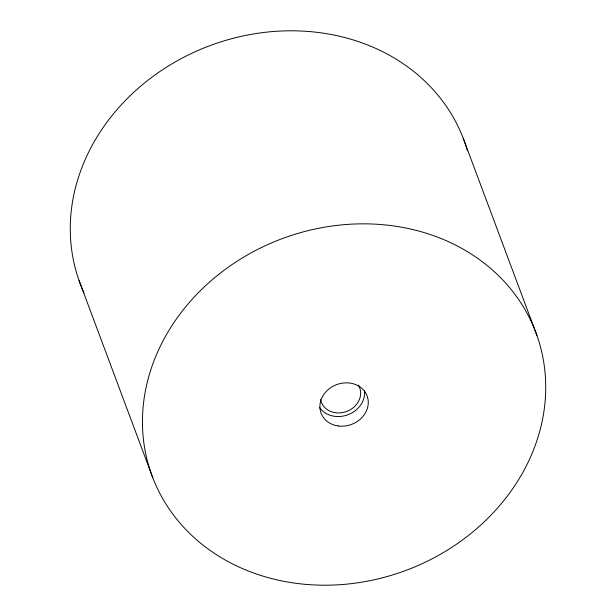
<?xml version="1.0" encoding="UTF-8"?>
<svg xmlns="http://www.w3.org/2000/svg" width="616" height="616" viewBox="0 0 616 616"><rect width="100%" height="100%" fill="white"/><g stroke="black" fill="none" stroke-linecap="round" stroke-linejoin="round"><path stroke-width="0.92" d="M463.201 138.2L536.913 335.412A204.843 177.046 -20.5 0 1 298.729 583.652A204.843 177.046 -20.5 0 1 196.612 294.494A204.843 177.046 -20.5 0 1 536.913 335.412M79.087 280.588L152.799 477.8M84.069 292.97A204.843 177.046 -20.5 0 1 210.533 45.422A204.843 177.046 -20.5 0 1 467.467 150.851M358.458 385.177A20.482 17.702 -20.5 0 1 346.808 411.403A20.482 17.702 -20.5 0 1 320.597 399.584M364.572 390.798A24.578 21.244 -20.5 0 1 347.778 414.814A24.578 21.244 -20.5 0 1 319.481 407.392M338.577 426.002A24.578 21.244 -20.5 0 0 367.244 396.281A24.578 21.244 -20.5 0 0 326.434 391.268A24.578 21.244 -20.5 0 0 338.577 426.002"/></g></svg>
